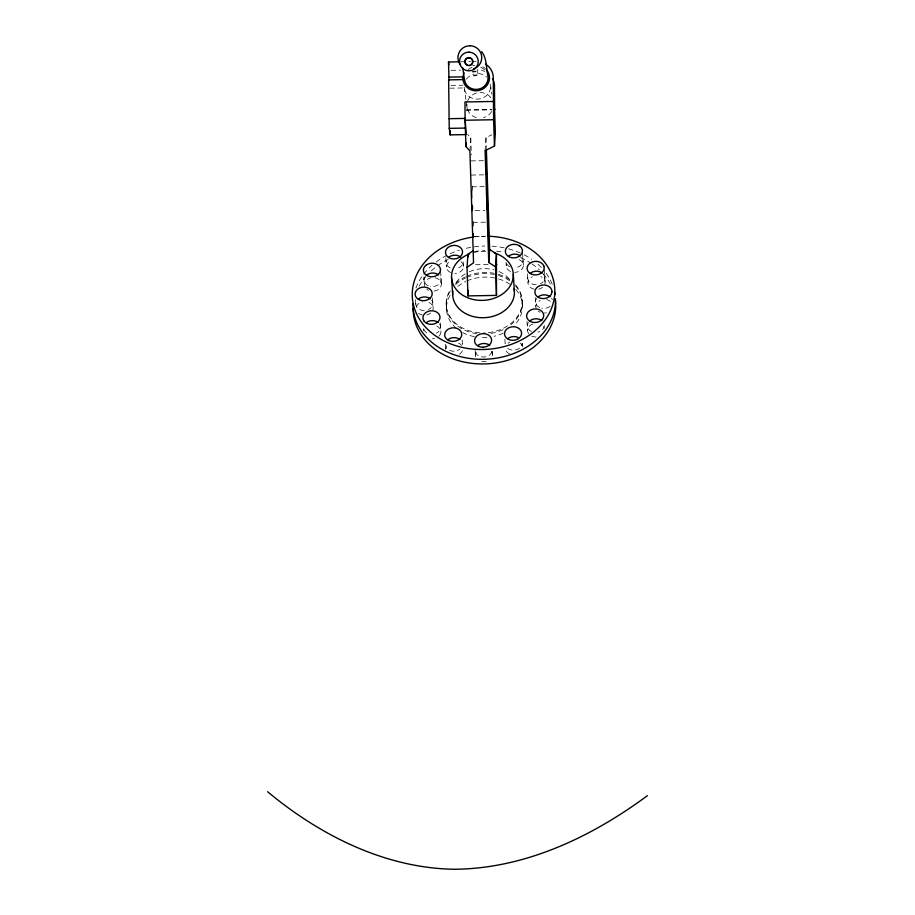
<?xml version="1.0" encoding="UTF-8"?>
<svg xmlns="http://www.w3.org/2000/svg" width="915" height="915" viewBox="0 0 915 915"><rect width="100%" height="100%" fill="white"/><g stroke="black" fill="none" stroke-linecap="round" stroke-linejoin="round"><path stroke-width="0.69" stroke-dasharray="4.58 3.43" d="M469.898 150.906L470.79 137.902L467.634 134.436M485.099 150.643L485.991 137.627L491.847 134.78M416.314 307.005L416.359 306.742A8.555 6.794 -3.7 0 1 422.456 301.824M460.908 61.797L470.55 61.625M471.934 61.602L476.063 61.557M451.072 70.318L460.714 70.146M451.118 85.427L462.933 85.221M449.825 88.195L464.271 87.931L464.546 89.876A13.313 12.787 -8.1 0 0 490.68 86.102M466.067 109.766L491.732 109.32M466.147 110.292L491.801 109.846M470.951 160.914L483.463 160.697M471.202 175.062L483.715 174.834M471.888 186.832L484.332 186.614M475.102 210.553L484.778 210.381M472.952 222.379L486.78 222.139M473.272 236.516L485.716 236.299M475.491 264.709L488.61 264.469M481.725 361.482L483.944 361.677A8.555 6.794 -3.7 0 0 486.162 361.414M519.148 259.597L520.909 260.649A8.555 6.794 -3.7 0 1 522.694 268.015A8.555 6.794 -3.7 0 1 514.756 272.35M543.704 274.431L544.539 276.056A8.555 6.794 -3.7 0 1 540.479 283.776M423.817 329.286L424.651 330.91A8.555 6.794 -3.7 0 0 429.81 333.986M490.394 84.146L491.835 94.222M464.157 87.097L466.09 100.707M466.193 101.474L467.245 108.828A13.313 12.787 -8.1 0 0 476.726 117.715M544.276 269.399L545.111 282.438M535.229 297.558L535.801 306.388M527.44 273.905L528.012 282.735M522.534 252.368L523.369 265.407M526.971 321.485L527.543 330.326M522.191 302.007L522.488 306.628M506.041 262.239L506.269 265.705M504.886 339.293L505.16 343.502A8.555 6.794 -3.7 0 1 505.469 341.741M492.339 351.269L492.567 354.734M475.16 350.411L475.457 355.031M463.505 266.471L463.196 261.839A8.555 6.794 -3.7 0 1 456.791 268.518M462.121 340.048L462.384 344.257A8.555 6.794 -3.7 0 0 461.274 340.883M445.822 257.939L446.394 266.768M446.165 303.345L446.463 307.966M440.572 271.229L441.407 284.268M440.378 323.018L440.95 331.859M432.498 297.97L433.161 308.206M423.828 277.142L424.308 284.576M423.611 328.691L423.759 331.001M415.479 299.674L415.902 306.193M485.991 137.627L486.322 147.544M470.79 137.902L471.339 154.898M472.357 186.054L472.495 190.297M473.513 221.464L473.696 227.126M477.275 73.543L477.253 69.86A17.122 16.436 -8.1 0 1 484.836 71.45M491.641 111.481A13.313 12.787 -8.1 0 1 483.612 117.589M467.542 101.142A13.313 12.787 -8.1 0 1 476.543 92.998M479.986 92.495A13.313 12.787 -8.1 0 1 491.549 98.694M467.245 108.828A18.689 17.945 -8.1 0 1 466.947 104.15M466.421 79.193A13.313 12.787 -8.1 0 1 473.844 74.035M478.442 73.566A13.313 12.787 -8.1 0 1 486.711 77.123M468.114 69.712A11.884 11.415 -8.1 0 1 473.558 66.898M480.672 67.378A11.884 11.415 -8.1 0 1 484.904 70.158M472.655 65.708A13.313 12.787 -8.1 0 1 474.942 65.285M482.754 66.806A13.313 12.787 -8.1 0 1 485.533 68.797M456.173 282.461A30.916 24.522 -3.7 0 1 465.884 273.471M469.338 271.732A30.916 24.522 -3.7 0 1 494.169 269.891M499.041 271.583A30.916 24.522 -3.7 0 1 509.632 279.418M473.192 252.654A30.916 24.522 -3.7 0 1 489.17 251.739M419.173 286.155A71.336 56.593 -3.7 0 1 425.509 276.89M431.274 270.886A71.336 56.593 -3.7 0 1 436.547 266.528M437.61 265.739A71.336 56.593 -3.7 0 1 448.087 259.46M474.393 251.465A71.336 56.593 -3.7 0 1 485.03 250.653M496.468 251.179A71.336 56.593 -3.7 0 1 503.467 252.254M520.601 257.607A71.336 56.593 -3.7 0 1 530.734 263.097M531.912 263.886A71.336 56.593 -3.7 0 1 539.427 269.914M543.19 273.779A71.336 56.593 -3.7 0 1 550.853 285.08M415.936 287.939A71.336 56.593 -3.7 0 1 432.017 265.316M436.249 261.907A71.336 56.593 -3.7 0 1 449.025 254.244M450.272 253.672A71.336 56.593 -3.7 0 1 459.433 250.15M466.273 248.285A71.336 56.593 -3.7 0 1 484.733 246.021M491.881 246.181A71.336 56.593 -3.7 0 1 507.253 248.537M508.614 248.88A71.336 56.593 -3.7 0 1 520.303 252.986M524.226 254.862A71.336 56.593 -3.7 0 1 531.604 259.265M538.123 264.366A71.336 56.593 -3.7 0 1 541.989 268.164M546.186 273.253A71.336 56.593 -3.7 0 1 552.248 284.245M474.794 236.848A71.336 56.593 -3.7 0 1 484.104 236.207M510.478 271.515A8.555 6.794 -3.7 0 1 506.578 263.943M461.046 261.701A8.555 6.794 -3.7 0 1 462.818 269.079A8.555 6.794 -3.7 0 1 454.881 273.413M450.615 272.579A8.555 6.794 -3.7 0 1 450.729 260.809M521.962 257.401A8.555 6.794 -3.7 0 1 514.447 267.729M510.181 266.894A8.555 6.794 -3.7 0 1 506.235 262.845M450.317 267.958A8.555 6.794 -3.7 0 1 446.406 260.386M544.802 284.199A8.555 6.794 -3.7 0 0 544.837 280.676L544.002 279.052A8.555 6.794 -3.7 0 0 540.891 276.627M542.561 287.287A8.555 6.794 -3.7 0 1 538.706 289.117M534.28 289.197A8.555 6.794 -3.7 0 1 528.069 283.627A8.555 6.794 -3.7 0 1 532.347 276.776M515.797 289.426A38.041 30.184 -3.7 0 1 514.893 324.699M503.227 333.129A38.041 30.184 -3.7 0 1 494.031 336.308M487.009 337.372A38.041 30.184 -3.7 0 1 479.929 337.395M474.347 336.651A38.041 30.184 -3.7 0 1 462.83 332.637M456.253 328.21A38.041 30.184 -3.7 0 1 450.901 293.932M457.809 286.406A38.041 30.184 -3.7 0 1 465.724 281.465M466.97 280.905A38.041 30.184 -3.7 0 1 494.603 277.943M498.641 278.926A38.041 30.184 -3.7 0 1 511.565 285.457M515.568 285.96A38.041 30.184 -3.7 0 1 510.925 324.722M502.998 329.663A38.041 30.184 -3.7 0 1 489.628 333.609M476.887 333.643A38.041 30.184 -3.7 0 1 450.672 290.467M455.636 284.622A38.041 30.184 -3.7 0 1 465.506 278M466.741 277.439A38.041 30.184 -3.7 0 1 494.375 274.477M498.412 275.461A38.041 30.184 -3.7 0 1 511.348 281.992M515.488 284.805A38.041 30.184 -3.7 0 1 517.753 316.03A38.041 30.184 -3.7 0 1 483.875 332.888M479.632 332.774A38.041 30.184 -3.7 0 1 450.603 289.312M455.567 283.467A38.041 30.184 -3.7 0 1 465.426 276.845M466.673 276.284A38.041 30.184 -3.7 0 1 494.306 273.322M498.343 274.306A38.041 30.184 -3.7 0 1 511.268 280.836M435.14 277.817A8.555 6.794 -3.7 0 1 441.327 285.16A8.555 6.794 -3.7 0 1 432.795 291.222M428.529 290.387A8.555 6.794 -3.7 0 1 426.767 289.334M424.583 286.326A8.555 6.794 -3.7 0 1 425.486 281.157L426.859 279.727A8.555 6.794 -3.7 0 1 430.713 277.897M536.201 284.759A8.555 6.794 -3.7 0 1 528.893 274.694M440.836 277.897A8.555 6.794 -3.7 0 1 430.279 286.406M428.231 285.766A8.555 6.794 -3.7 0 1 425.189 276.536M546.495 312.77A8.555 6.794 -3.7 0 1 544.288 313.033M540.01 312.198A8.555 6.794 -3.7 0 1 538.249 311.146M536.076 308.138A8.555 6.794 -3.7 0 1 540.136 300.429M546.632 299.628A8.555 6.794 -3.7 0 1 550.441 301.321M550.052 306.319A8.555 6.794 -3.7 0 1 541.772 308.218M539.713 307.577A8.555 6.794 -3.7 0 1 536.682 298.347M551.493 298.084A8.555 6.794 -3.7 0 1 552.328 299.708M428.941 302.396A8.555 6.794 -3.7 0 1 432.852 309.968M430.61 313.056A8.555 6.794 -3.7 0 1 426.756 314.886M422.33 314.966A8.555 6.794 -3.7 0 1 418.51 313.273M431.743 300.2A8.555 6.794 -3.7 0 1 428.529 309.544M424.24 310.528A8.555 6.794 -3.7 0 1 415.753 303.883L416.062 302.122A8.555 6.794 -3.7 0 1 416.931 300.463M536.03 336.972A8.555 6.794 -3.7 0 1 531.764 336.137M528.653 333.7A8.555 6.794 -3.7 0 1 533.948 323.647M543.533 326.644A8.555 6.794 -3.7 0 1 544.368 328.268M544.345 325.397A8.555 6.794 -3.7 0 1 543.167 328.817L541.794 330.246A8.555 6.794 -3.7 0 1 537.94 332.076M531.455 331.516A8.555 6.794 -3.7 0 1 528.424 322.286M436.729 326.049A8.555 6.794 -3.7 0 1 438.388 336.709M434.545 338.539A8.555 6.794 -3.7 0 1 432.326 338.802M439.532 323.853A8.555 6.794 -3.7 0 1 436.306 333.197M509.678 353.933A8.555 6.794 -3.7 0 1 505.732 349.885M508.008 343.274A8.555 6.794 -3.7 0 1 509.792 342.164M520.097 343.068A8.555 6.794 -3.7 0 1 522.557 347.826L522.259 343.205A8.555 6.794 -3.7 0 1 517.924 349.164L515.854 349.885A8.555 6.794 -3.7 0 1 507.608 348.272M462.384 350.651A8.555 6.794 -3.7 0 1 458.358 354.848M446.76 345.767A8.555 6.794 -3.7 0 0 445.582 349.187L445.285 344.566A8.555 6.794 -3.7 0 0 447.744 349.324L449.505 350.376A8.555 6.794 -3.7 0 0 459.833 349.118M458.472 343.068A8.555 6.794 -3.7 0 1 461.572 345.504M491.447 351.349A8.555 6.794 -3.7 0 1 492.259 356.495M475.731 356.781A8.555 6.794 -3.7 0 1 476.635 351.612M491.95 351.875A8.555 6.794 -3.7 0 1 483.646 357.056L481.427 356.861A8.555 6.794 -3.7 0 1 475.434 352.161"/><path stroke-width="1.37" d="M471.66 190.549L471.683 198.029M486.368 148.962L489.651 249.52L496.445 253.798L496.479 295.396L467.965 295.9L468.022 290.284M473.398 233.783L473.272 236.516L472.986 233.794M472.563 206.882L472.334 210.599L471.865 204.949M467.965 295.9L467.039 267.306L473.547 262.799L469.898 150.906L465.952 146.583L466.215 142.683M467.039 267.306L467.931 254.301L473.352 250.538M496.479 295.396L495.541 266.803L488.747 262.525L485.099 150.643L494.466 146.08L495.358 133.075L494.58 109.262M488.747 262.525L489.651 249.52M495.541 266.803L496.445 253.798M496.788 264.526L496.639 264.332M426.356 275.312L426.562 275.095A8.555 6.794 -3.7 0 1 438.651 274.889M647.397 795.661C591.353 837.134 524.352 869.067 453.417 869.25C384.449 867.889 319.781 835.109 267.603 791.75M470.161 45.75L467.073 46.07A11.884 11.884 63.2 0 0 460.531 65.022M472.655 71.747L475.743 71.427M473.753 75.533L476.841 75.213M449.013 79.902L448.51 62.014L459.536 61.82M448.613 77.123L463.059 76.871L463.31 74.927A13.313 12.787 -8.1 0 1 464.088 72.811M486.322 69.597A13.313 12.787 -8.1 0 1 482.411 89.247A13.313 12.787 -8.1 0 1 463.356 81.549L463.082 79.616L448.636 79.868L449.242 128.363L450.169 134.882L466.318 134.597M448.922 118.698L465.083 118.412L466.135 133.293M492.659 78.781A17.122 16.436 -8.1 0 1 494.477 86.033L494.649 109.789L493.471 101.462L464.957 101.965L465.094 120.242L493.597 119.739L494.466 146.08M449.242 128.363L465.392 128.077M520.349 255.868L518.851 254.976A8.555 6.794 -3.7 0 0 508.523 256.234M481.656 51.675C486.906 58.308 486.128 67.504 487.775 75.35A11.884 11.415 -8.1 0 1 478.82 89.121L475.731 89.43A11.884 11.415 -8.1 0 1 464.317 78.69M462.796 67.984L464.603 80.657M463.459 79.639L463.059 76.871L463.082 79.616M448.51 62.014L448.899 64.793M513.281 274.1L514.402 291.439M451.553 277.611L452.673 294.939M465.094 120.242L465.952 146.583M467.931 254.301L468.011 256.932M493.597 119.739L493.299 77.706A17.122 16.436 -8.1 0 0 485.591 64.164M450.134 130.628L450.169 134.882M470.15 45.75A11.884 11.884 63.2 0 1 473.593 68.911M466.044 64.164A3.912 3.877 15.7 0 1 466.719 58.251A3.912 3.877 15.7 0 1 472.46 59.944A3.912 3.877 15.7 0 1 469.795 65.274M467.782 65.217A3.912 3.877 15.7 0 1 466.844 64.793M494.306 252.917A30.916 24.522 -3.7 0 1 507.15 289.964A30.916 24.522 -3.7 0 1 458.426 291.885A30.916 24.522 -3.7 0 1 469.429 253.901M514.093 288.888A30.916 24.522 -3.7 0 1 484.001 317.711A30.916 24.522 -3.7 0 1 452.856 291.084M489.811 236.287A71.336 56.593 -3.7 0 1 544.86 320.261A71.336 56.593 -3.7 0 1 424.263 325.729A71.336 56.593 -3.7 0 1 473.467 237.019M448.647 257.298A8.555 6.794 -3.7 0 1 450.432 256.177L452.502 255.468A8.555 6.794 -3.7 0 1 460.737 257.081M530.265 273.265A8.555 6.794 -3.7 0 1 542.355 273.047M555.485 300.669A71.336 56.593 -3.7 0 1 487.306 363.815A71.336 56.593 -3.7 0 1 413.203 308.561M555.405 298.736A71.336 56.593 -3.7 0 1 485.305 359.275A71.336 56.593 -3.7 0 1 412.905 303.94M554.559 292.022A71.336 56.593 -3.7 0 1 555.016 294.699M538.054 296.918A8.555 6.794 -3.7 0 1 550.144 296.7M418.304 299.033A8.555 6.794 -3.7 0 1 430.405 298.816M529.796 320.845A8.555 6.794 -3.7 0 1 541.886 320.639M426.093 322.686A8.555 6.794 -3.7 0 1 438.194 322.469M507.711 338.653A8.555 6.794 -3.7 0 1 518.039 337.395M447.835 339.717A8.555 6.794 -3.7 0 1 459.936 339.499M477.71 345.561A8.555 6.794 -3.7 0 1 489.8 345.344M486.037 163.385L486.414 174.788L486.22 160.64L486.037 163.385M488.038 224.85L488.416 236.253L488.233 222.105L488.038 224.85M486.86 190.286L487.546 210.336L487.1 186.569L486.86 190.286M415.421 292.297L415.113 294.058A8.555 6.794 -3.7 0 0 427.225 300.006A8.555 6.794 -3.7 0 0 429.215 288.602A8.555 6.794 -3.7 0 0 415.421 292.297M551.974 291.645L551.665 293.406A8.555 6.794 -3.7 0 1 537.871 297.101A8.555 6.794 -3.7 0 1 539.861 285.697A8.555 6.794 -3.7 0 1 551.974 291.645M425.921 265.281L424.549 266.711A8.555 6.794 -3.7 0 0 431.114 276.765A8.555 6.794 -3.7 0 0 439.989 267.512A8.555 6.794 -3.7 0 0 425.921 265.281M542.538 318.992L541.165 320.422A8.555 6.794 -3.7 0 1 527.097 318.191A8.555 6.794 -3.7 0 1 535.973 308.938A8.555 6.794 -3.7 0 1 542.538 318.992M451.861 245.643L449.791 246.364A8.555 6.794 -3.7 0 0 449.048 257.824A8.555 6.794 -3.7 0 0 462.418 253.203A8.555 6.794 -3.7 0 0 451.861 245.643M517.295 339.339L515.225 340.06A8.555 6.794 -3.7 0 1 504.657 332.5A8.555 6.794 -3.7 0 1 518.039 327.879A8.555 6.794 -3.7 0 1 517.295 339.339M469.098 52.155L466.661 52.407A9.413 9.344 15.8 0 0 468.652 70.832L471.099 70.581A9.413 9.344 15.7 0 0 469.098 52.155M483.006 347.231L480.798 347.037A8.555 6.794 -3.7 0 1 476.566 336.182A8.555 6.794 -3.7 0 1 490.852 337.429A8.555 6.794 -3.7 0 1 483.006 347.231M519.983 246.204L518.222 245.151A8.555 6.794 -3.7 0 0 505.366 250.676A8.555 6.794 -3.7 0 0 516.746 257.447A8.555 6.794 -3.7 0 0 519.983 246.204M448.865 340.552L447.103 339.499A8.555 6.794 -3.7 0 1 450.34 328.256A8.555 6.794 -3.7 0 1 461.72 335.027A8.555 6.794 -3.7 0 1 448.865 340.552M543.91 266.242L543.064 264.607A8.555 6.794 -3.7 0 0 528.664 264.366A8.555 6.794 -3.7 0 0 534.074 274.866A8.555 6.794 -3.7 0 0 543.91 266.242M424.022 321.096L423.176 319.461A8.555 6.794 -3.7 0 1 433.012 310.837A8.555 6.794 -3.7 0 1 438.422 321.337A8.555 6.794 -3.7 0 1 424.022 321.096M465.987 64.382A3.912 3.877 15.7 0 0 472.563 62.826A3.912 3.877 15.7 0 0 467.897 57.942A3.912 3.877 15.7 0 0 465.987 64.382"/></g></svg>
